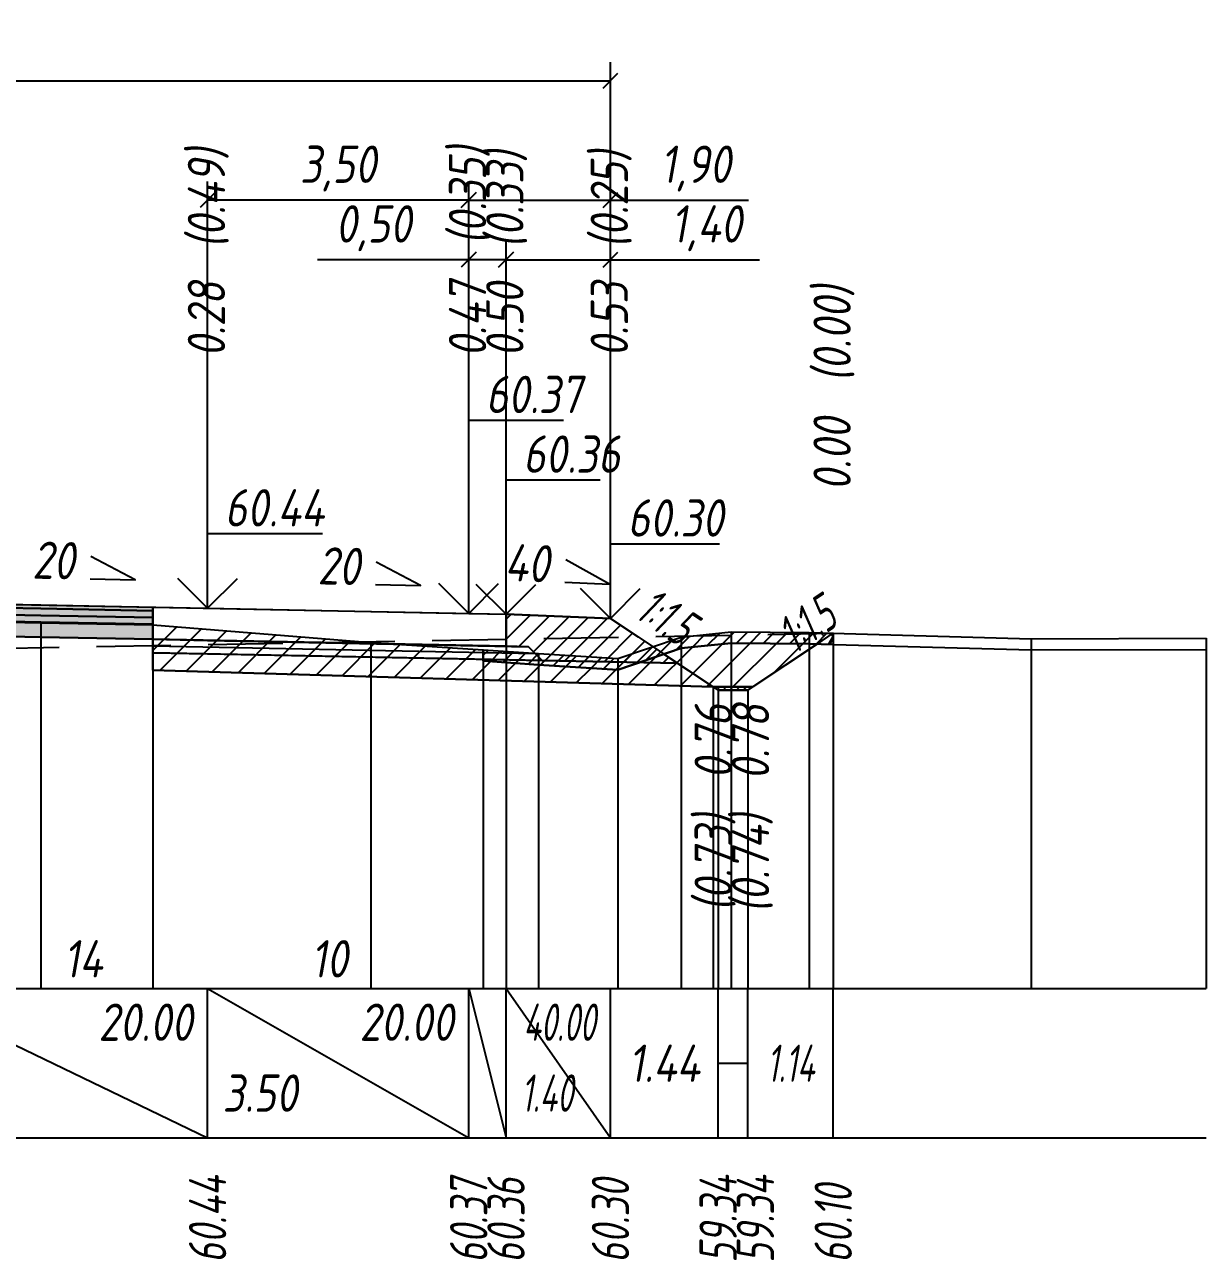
# Model space of a CAD drawing. Extents: x -717 to 1451, y -133302 to 233.
# Drawn here: x 165.8 to 245, y -62913.2 to -62830.4 of the extents above; entities that cross this region are included whole.
import ezdxf
from ezdxf.enums import TextEntityAlignment as Align

# ---------------------------------------------------------------- set-up
doc = ezdxf.new("R2010")
doc.units = 0
doc.linetypes.add('штриховая', pattern=[0.75, 0.5, -0.25])
for name, color, linetype in [('Интерполированный поперечник', 2, 'Continuous'), ('Код_514', 1, 'Continuous'), ('Контур_0', 7, 'Continuous'), ('Контур_2521', 7, 'Continuous'), ('Контур_2564', 7, 'Continuous'), ('Контур_2660', 7, 'Continuous'), ('Контур_2665', 7, 'Continuous'), ('Контур_400', 7, 'Continuous'), ('Контур_508', 7, 'Continuous'), ('Контур_512', 7, 'Continuous'), ('Контур_513', 7, 'Continuous'), ('Контур_818', 7, 'Continuous'), ('Красный поперечник', 1, 'Continuous'), ('Объём_2501', 7, 'Continuous'), ('Объём_2564', 7, 'Continuous'), ('Объём_2650', 7, 'Continuous'), ('Объём_2660', 7, 'Continuous'), ('Объём_2661', 7, 'Continuous'), ('Объём_2662', 7, 'Continuous'), ('Объём_2663', 7, 'Continuous'), ('Объём_2664', 7, 'Continuous'), ('Объём_2665', 7, 'Continuous'), ('Объём_2666', 7, 'Continuous'), ('Объём_2667', 7, 'Continuous'), ('Объём_2668', 7, 'Continuous'), ('Объём_2669', 7, 'Continuous'), ('Объём_2675', 7, 'Continuous'), ('Объём_2753', 7, 'Continuous'), ('Откосы', 7, 'Continuous'), ('Отметки покрытия', 7, 'Continuous'), ('Рабочие отметки', 7, 'Continuous'), ('Рабочие отметки доп.', 7, 'Continuous'), ('Слои выравнивания', 7, 'Continuous'), ('Таблица', 7, 'Continuous'), ('Уклоны проезжей части', 7, 'Continuous'), ('Черный поперечник', 3, 'Continuous')]:
    doc.layers.add(name, color=color, linetype=linetype)
for name, color, linetype, true_color in [('Контур_2540', 2, 'Continuous', 0xffff00), ('Контур_2560', 2, 'Continuous', 0xffff00), ('Контур_2561', 7, 'Continuous', 0xff8040), ('Контур_2562', 3, 'Continuous', 0x00ff00), ('Контур_2563', 7, 'Continuous', 0xff8000), ('Контур_2570', 7, 'Continuous', 0x80ff00), ('Контур_2725', 7, 'Continuous', 0x323232), ('Контур_2736', 4, 'Continuous', 0x00ffff), ('Контур_2737', 4, 'Continuous', 0x00ffff), ('Контур_2738', 4, 'Continuous', 0x00ffff), ('Контур_2739', 4, 'Continuous', 0x00ffff), ('Контур_2741', 4, 'Continuous', 0x00ffff), ('Контур_2742', 4, 'Continuous', 0x00ffff), ('Контур_2743', 4, 'Continuous', 0x00ffff), ('Контур_2744', 7, 'Continuous', 0xa4ffff), ('Контур_2745', 7, 'Continuous', 0xa4ffff), ('Контур_2747', 4, 'Continuous', 0x00ffff), ('Контур_2748', 4, 'Continuous', 0x00ffff), ('Контур_2749', 4, 'Continuous', 0x00ffff), ('Контур_2750', 4, 'Continuous', 0x00ffff), ('Контур_2751', 4, 'Continuous', 0x00ffff), ('Контур_2752', 4, 'Continuous', 0x00ffff), ('Контур_2760', 7, 'Continuous', 0x323232), ('Контур_2761', 7, 'Continuous', 0x323232), ('Контур_2762', 7, 'Continuous', 0x323232), ('Контур_2763', 7, 'Continuous', 0x323232), ('Контур_402', 7, 'Continuous', 0xff6464), ('Контур_703', 4, 'Continuous', 0x00ffff), ('Контур_705', 4, 'Continuous', 0x00ffff), ('Контур_707', 4, 'Continuous', 0x00ffff), ('Контур_720', 131, 'Continuous', 0xaaffff), ('Объём_2500', 7, 'Continuous', 0xc0c0c0), ('Объём_2520', 7, 'Continuous', 0x80ffff), ('Объём_2540', 2, 'Continuous', 0xffff00), ('Объём_2560', 2, 'Continuous', 0xffff00), ('Объём_2561', 7, 'Continuous', 0xff8040), ('Объём_2562', 3, 'Continuous', 0x00ff00), ('Объём_2563', 7, 'Continuous', 0xff8000), ('Объём_2570', 7, 'Continuous', 0x80ff00), ('Объём_2600', 7, 'Continuous', 0x808000), ('Объём_2620', 2, 'Continuous', 0xffff00), ('Объём_2746', 2, 'Continuous', 0xffff00)]:
    doc.layers.add(name, color=color, linetype=linetype, true_color=true_color)
doc.styles.get("Standard").update_dxf_attribs({"font": 'txt', "height": 2.5})
doc.styles.add('М', font='romand.shx', dxfattribs={"width": 0.8, "oblique": 10, "height": 2.5})
doc.dimstyles.new('ISO-25', dxfattribs={"dimtxt": 2.5, "dimasz": 2.5, "dimexe": 1.25, "dimexo": 0.625, "dimtad": 1, "dimtxsty": 'Standard', "dimcen": 2.5, "dimadec": 0, "dimazin": 0, "dimtfac": 1, "dimtmove": 0, "dimatfit": 3, "dimfxl": 1, "dimarcsym": 0})

# ---------------------------------------------------------------- blocks, each defined once
blk = doc.blocks.new('_Oblique')
at = {"color": 0, "linetype": 'ByBlock', "lineweight": -2}
blk.add_line((-0.5, -0.5), (0.5, 0.5), dxfattribs=at)
blk = doc.blocks.new('*D1510')
at = {"color": 0, "lineweight": -2, "transparency": 16777216}
for p, q in [((198.101, -62869.348), (198.101, -62844.908)), ((205.101, -62869.628), (205.101, -62844.908)), ((198.101, -62846.158), (205.101, -62846.158)), ((205.101, -62846.158), (215.082, -62846.158))]:
    blk.add_line(p, q, dxfattribs=at)
at = {"layer": 'Defpoints', "color": 0, "transparency": 16777216}
for p in [(205.101, -62846.158), (198.101, -62869.973), (205.101, -62870.253)]:
    blk.add_point(p, dxfattribs=at)
at = {"color": 0, "lineweight": -2, "transparency": 16777216, "rotation": 180}
blk.add_blockref('_Oblique', (198.101, -62846.158), dxfattribs=at)
at = {"color": 0, "lineweight": -2, "transparency": 16777216}
blk.add_blockref('_Oblique', (205.101, -62846.158), dxfattribs=at)
at = {"color": 0, "transparency": 16777216, "insert": (211.542, -62844.045), "char_height": 2.5, "width": 8.75, "attachment_point": 5, "style": 'М'}
blk.add_mtext('1,40', dxfattribs=at)
blk = doc.blocks.new('*D1512')
at = {"color": 0, "lineweight": -2, "transparency": 16777216}
for p, q in [((195.601, -62869.298), (195.601, -62844.908)), ((198.101, -62869.348), (198.101, -62844.908)), ((195.601, -62846.158), (185.459, -62846.158)), ((198.101, -62846.158), (195.601, -62846.158))]:
    blk.add_line(p, q, dxfattribs=at)
at = {"layer": 'Defpoints', "color": 0, "transparency": 16777216}
for p in [(198.101, -62846.158), (195.601, -62869.923), (198.101, -62869.973)]:
    blk.add_point(p, dxfattribs=at)
at = {"color": 0, "lineweight": -2, "transparency": 16777216, "rotation": 180}
blk.add_blockref('_Oblique', (195.601, -62846.158), dxfattribs=at)
at = {"color": 0, "lineweight": -2, "transparency": 16777216}
blk.add_blockref('_Oblique', (198.101, -62846.158), dxfattribs=at)
at = {"color": 0, "transparency": 16777216, "insert": (189.221, -62844.045), "char_height": 2.5, "width": 9.16667, "attachment_point": 5, "style": 'М'}
blk.add_mtext('0,50', dxfattribs=at)
blk = doc.blocks.new('*D1514')
at = {"color": 0, "lineweight": -2, "transparency": 16777216}
for p, q in [((178.101, -62868.948), (178.101, -62840.908)), ((195.601, -62869.298), (195.601, -62840.908)), ((195.601, -62842.158), (178.101, -62842.158))]:
    blk.add_line(p, q, dxfattribs=at)
at = {"layer": 'Defpoints', "color": 0, "transparency": 16777216}
for p in [(178.101, -62842.158), (178.101, -62869.573), (195.601, -62869.923)]:
    blk.add_point(p, dxfattribs=at)
at = {"color": 0, "lineweight": -2, "transparency": 16777216, "rotation": 180}
blk.add_blockref('_Oblique', (178.101, -62842.158), dxfattribs=at)
at = {"color": 0, "lineweight": -2, "transparency": 16777216}
blk.add_blockref('_Oblique', (195.601, -62842.158), dxfattribs=at)
at = {"color": 0, "transparency": 16777216, "insert": (186.851, -62840.045), "char_height": 2.5, "width": 9.58333, "attachment_point": 5, "style": 'М'}
blk.add_mtext('3,50', dxfattribs=at)
blk = doc.blocks.new('*D1515')
at = {"color": 0, "lineweight": -2, "transparency": 16777216}
for p, q in [((195.601, -62869.298), (195.601, -62840.908)), ((205.101, -62869.628), (205.101, -62840.908)), ((195.601, -62842.158), (205.101, -62842.158)), ((205.101, -62842.158), (214.357, -62842.158))]:
    blk.add_line(p, q, dxfattribs=at)
at = {"layer": 'Defpoints', "color": 0, "transparency": 16777216}
for p in [(195.601, -62842.158), (195.601, -62869.923), (205.101, -62870.253)]:
    blk.add_point(p, dxfattribs=at)
at = {"color": 0, "lineweight": -2, "transparency": 16777216, "rotation": 180}
blk.add_blockref('_Oblique', (195.601, -62842.158), dxfattribs=at)
at = {"color": 0, "lineweight": -2, "transparency": 16777216}
blk.add_blockref('_Oblique', (205.101, -62842.158), dxfattribs=at)
at = {"color": 0, "transparency": 16777216, "insert": (210.817, -62840.045), "char_height": 2.5, "width": 8.75, "attachment_point": 5, "style": 'М'}
blk.add_mtext('1,90', dxfattribs=at)
blk = doc.blocks.new('*D1517')
at = {"color": 0, "lineweight": -2, "transparency": 16777216}
for p, q in [((109.601, -62869.628), (109.601, -62832.908)), ((205.101, -62869.628), (205.101, -62832.908)), ((109.601, -62834.158), (205.101, -62834.158))]:
    blk.add_line(p, q, dxfattribs=at)
at = {"layer": 'Defpoints', "color": 0, "transparency": 16777216}
for p in [(205.101, -62834.158), (109.601, -62870.253), (205.101, -62870.253)]:
    blk.add_point(p, dxfattribs=at)
at = {"color": 0, "lineweight": -2, "transparency": 16777216, "rotation": 180}
blk.add_blockref('_Oblique', (109.601, -62834.158), dxfattribs=at)
at = {"color": 0, "lineweight": -2, "transparency": 16777216}
blk.add_blockref('_Oblique', (205.101, -62834.158), dxfattribs=at)
at = {"color": 0, "transparency": 16777216, "insert": (157.351, -62832.045), "char_height": 2.5, "width": 10.41667, "attachment_point": 5, "style": 'М'}
blk.add_mtext('19,10', dxfattribs=at)

msp = doc.modelspace()

# ---------------------------------------------------------------- hatches: boundary and pattern name
at = {"layer": 'Объём_2563'}
h = msp.add_hatch(dxfattribs=at)
h.set_pattern_fill('ANSI31', color=256, scale=0.3)
h.paths.add_polyline_path([(200.52, -62873.009), (199.601, -62872.091), (198.101, -62872.061), (198.101, -62869.911), (205.101, -62870.191), (209.601, -62873.191)])
at = {"layer": 'Объём_2570'}
h = msp.add_hatch(dxfattribs=at)
h.set_pattern_fill('ANSI31', color=256, scale=0.2)
h.paths.add_polyline_path([(220.032, -62871.939), (218.428, -62871.895), (213.2, -62871.851), (209.845, -62872.188), (205.595, -62873.631), (200.282, -62873.301), (196.578, -62873.04), (196.578, -62872.29), (200.282, -62872.551), (205.595, -62872.881), (209.845, -62871.438), (213.2, -62871.101), (218.428, -62871.145), (220.032, -62871.189)])
at = {"layer": 'Объём_2600'}
h = msp.add_hatch(dxfattribs=at)
h.set_pattern_fill('ANSI31', color=6, scale=0.4)
h.paths.add_polyline_path([(218.952, -62871.909), (214.638, -62874.785), (211.993, -62874.785), (174.442, -62873.658), (174.442, -62870.628), (189.033, -62871.795), (196.578, -62872.29), (196.578, -62873.04), (200.282, -62873.301), (205.595, -62873.631), (209.845, -62872.188), (213.2, -62871.851), (218.428, -62871.895)])
h = msp.add_hatch(dxfattribs=at)
h.set_pattern_fill('HONEY', color=5, scale=0.3)
h.paths.add_polyline_path([(218.952, -62871.909), (220.032, -62871.189), (220.032, -62871.939)])
at = {"layer": 'Объём_2620'}
h = msp.add_hatch(dxfattribs=at)
h.set_pattern_fill('ANSI31', color=2, scale=0.1)
h.paths.add_polyline_path([(211.993, -62874.785), (214.638, -62874.785), (214.316, -62875), (212.316, -62875)])
at = {"layer": 'Слои выравнивания'}
for color, points in [(2, [(157.351, -62869.096), (166.93, -62869.287), (174.442, -62869.437), (174.442, -62869.687), (166.93, -62869.537), (157.351, -62869.346)]), (3, [(157.351, -62869.346), (166.93, -62869.537), (174.442, -62869.687), (174.442, -62870.137), (166.93, -62869.987), (157.351, -62869.796)]), (4, [(157.351, -62869.796), (166.93, -62869.987), (174.442, -62870.137), (174.442, -62870.587), (166.93, -62870.437), (157.351, -62870.246)]), (5, [(157.351, -62870.246), (166.93, -62870.437), (174.442, -62870.587), (174.442, -62871.587), (166.93, -62871.437), (157.351, -62871.246)])]:
    msp.add_hatch(color=color, dxfattribs=at).paths.add_polyline_path(points)

# ---------------------------------------------------------------- linework, layer by layer
at = {"layer": 'Интерполированный поперечник', "linetype": 'штриховая', "ltscale": 10, "flags": 128}
msp.add_lwpolyline([(95.659, -62873.426), (220.032, -62871.189)], dxfattribs=at)
at = {"layer": 'Код_514'}
for p, q in [((157.351, -62895), (178.101, -62905)), ((178.101, -62905), (178.101, -62895)), ((178.101, -62895), (195.601, -62905)), ((195.601, -62905), (195.601, -62895)), ((195.601, -62895), (198.101, -62905)), ((198.101, -62905), (198.101, -62895)), ((198.101, -62895), (205.101, -62905)), ((205.101, -62905), (205.101, -62895)), ((212.316, -62905), (212.316, -62895)), ((214.316, -62905), (214.316, -62895)), ((220.032, -62905), (220.032, -62895)), ((212.316, -62900), (214.316, -62900))]:
    msp.add_line(p, q, dxfattribs=at)
at = {"layer": 'Контур_0', "flags": 128}
for points in [[(174.442, -62869.437), (198.101, -62869.911), (198.101, -62872.061), (174.442, -62871.587), (174.442, -62869.437), (174.442, -62869.437)], [(205.101, -62870.191), (206.952, -62871.424), (206.952, -62871.424), (206.952, -62871.424), (206.952, -62871.424), (206.952, -62871.424), (206.952, -62871.424), (206.952, -62871.424), (206.952, -62871.424), (206.952, -62871.424), (206.952, -62871.424), (206.952, -62871.424), (206.952, -62871.424), (206.952, -62871.424), (206.952, -62871.424), (212.316, -62875)], [(205.101, -62870.191), (206.952, -62871.424), (206.952, -62871.424), (206.952, -62871.424), (206.952, -62871.424), (206.952, -62871.424), (206.952, -62871.424), (206.952, -62871.424), (206.952, -62871.424), (206.952, -62871.424), (206.952, -62871.424), (206.952, -62871.424), (206.952, -62871.424), (206.952, -62871.424), (206.952, -62871.424), (212.316, -62875), (214.316, -62875), (220.032, -62871.189), (220.032, -62871.189), (220.032, -62871.189), (220.032, -62871.189), (220.032, -62871.189), (220.032, -62871.189), (220.032, -62871.189), (220.032, -62871.189), (220.032, -62871.189), (220.032, -62871.189), (220.032, -62871.189), (220.032, -62871.189), (220.032, -62871.189)], [(178.101, -62871.661), (199.601, -62872.091), (200.52, -62873.009), (174.442, -62872.487), (174.442, -62871.587), (178.101, -62871.661), (178.101, -62871.661)], [(198.101, -62872.061), (199.601, -62872.091), (200.52, -62873.009), (209.601, -62873.191)]]:
    msp.add_lwpolyline(points, dxfattribs=at)
at = {"layer": 'Контур_2521', "color": 250, "flags": 128}
msp.add_lwpolyline([(174.442, -62872.037), (200.061, -62872.55)], dxfattribs=at)
at = {"layer": 'Контур_2540', "flags": 128}
msp.add_lwpolyline([(178.101, -62872.561), (209.601, -62873.191), (211.993, -62874.785), (174.442, -62873.658), (174.442, -62872.487), (178.101, -62872.561), (178.101, -62872.561)], dxfattribs=at)
at = {"layer": 'Контур_2560', "flags": 128}
msp.add_lwpolyline([(198.101, -62869.911), (205.101, -62870.191), (205.101, -62870.191), (205.101, -62870.191)], dxfattribs=at)
at = {"layer": 'Контур_2561', "flags": 128}
msp.add_lwpolyline([(198.101, -62869.911), (198.101, -62869.911), (205.101, -62870.191), (205.101, -62870.191), (198.101, -62869.911)], dxfattribs=at)
at = {"layer": 'Контур_2562', "flags": 128}
msp.add_lwpolyline([(205.101, -62870.191), (205.101, -62870.191), (205.101, -62870.191), (205.101, -62870.191), (205.101, -62870.191)], dxfattribs=at)
at = {"layer": 'Контур_2563', "flags": 128}
msp.add_lwpolyline([(200.52, -62873.009), (199.601, -62872.091), (198.101, -62872.061), (198.101, -62869.911), (205.101, -62870.191), (209.601, -62873.191), (200.52, -62873.009), (200.52, -62873.009)], dxfattribs=at)
at = {"layer": 'Контур_2564', "flags": 128}
msp.add_lwpolyline([(198.101, -62869.911), (205.101, -62870.191)], dxfattribs=at)
at = {"layer": 'Контур_2570', "flags": 128}
msp.add_lwpolyline([(157.351, -62870.276), (166.93, -62870.486), (174.442, -62870.628), (189.033, -62871.795), (196.578, -62872.29), (196.578, -62873.04), (200.282, -62873.301), (205.595, -62873.631), (209.845, -62872.188), (213.2, -62871.851), (218.428, -62871.895), (233.295, -62872.303), (245.032, -62872.275)], dxfattribs=at)
at = {"layer": 'Контур_2660', "flags": 128}
msp.add_lwpolyline([(174.442, -62873.658), (211.993, -62874.785)], dxfattribs=at)
at = {"layer": 'Контур_2665', "flags": 128}
msp.add_lwpolyline([(205.101, -62870.191), (205.101, -62870.191)], dxfattribs=at)
at = {"layer": 'Контур_2725', "flags": 128}
msp.add_lwpolyline([(129.066, -62871.811), (136.601, -62871.661), (136.691, -62871.659), (151.747, -62871.358), (156.622, -62871.26), (157.351, -62871.246), (166.93, -62871.437), (174.442, -62871.587)], dxfattribs=at)
at = {"layer": 'Контур_2736', "flags": 128}
for points in [[(205.101, -62870.191), (206.952, -62871.424)], [(206.952, -62871.424), (212.316, -62875)]]:
    msp.add_lwpolyline(points, dxfattribs=at)
at = {"layer": 'Контур_2737', "flags": 128}
msp.add_lwpolyline([(206.952, -62871.424), (206.952, -62871.424)], dxfattribs=at)
at = {"layer": 'Контур_2738', "flags": 128}
msp.add_lwpolyline([(206.952, -62871.424), (206.952, -62871.424)], dxfattribs=at)
at = {"layer": 'Контур_2739', "flags": 128}
msp.add_lwpolyline([(206.952, -62871.424), (206.952, -62871.424)], dxfattribs=at)
at = {"layer": 'Контур_2741', "flags": 128}
msp.add_lwpolyline([(220.032, -62871.189), (220.032, -62871.189)], dxfattribs=at)
at = {"layer": 'Контур_2742', "flags": 128}
msp.add_lwpolyline([(220.032, -62871.189), (220.032, -62871.189)], dxfattribs=at)
at = {"layer": 'Контур_2743', "flags": 128}
msp.add_lwpolyline([(220.032, -62871.189), (220.032, -62871.189)], dxfattribs=at)
at = {"layer": 'Контур_2744', "flags": 128}
msp.add_lwpolyline([(220.032, -62871.189), (220.032, -62871.189)], dxfattribs=at)
msp.add_lwpolyline([(220.032, -62871.189), (220.032, -62871.189)], dxfattribs=at)
msp.add_lwpolyline([(220.032, -62871.189), (220.032, -62871.189)], dxfattribs=at)
msp.add_lwpolyline([(220.032, -62871.189), (220.032, -62871.189)], dxfattribs=at)
msp.add_lwpolyline([(220.032, -62871.189), (220.032, -62871.189)], dxfattribs=at)
msp.add_lwpolyline([(220.032, -62871.189), (220.032, -62871.189)], dxfattribs=at)
at = {"layer": 'Контур_2745', "flags": 128}
msp.add_lwpolyline([(206.952, -62871.424), (206.952, -62871.424)], dxfattribs=at)
msp.add_lwpolyline([(206.952, -62871.424), (206.952, -62871.424)], dxfattribs=at)
msp.add_lwpolyline([(206.952, -62871.424), (206.952, -62871.424)], dxfattribs=at)
msp.add_lwpolyline([(206.952, -62871.424), (206.952, -62871.424)], dxfattribs=at)
msp.add_lwpolyline([(206.952, -62871.424), (206.952, -62871.424)], dxfattribs=at)
msp.add_lwpolyline([(206.952, -62871.424), (206.952, -62871.424)], dxfattribs=at)
at = {"layer": 'Контур_2747', "flags": 128}
msp.add_lwpolyline([(206.952, -62871.424), (206.952, -62871.424)], dxfattribs=at)
at = {"layer": 'Контур_2748', "flags": 128}
msp.add_lwpolyline([(206.952, -62871.424), (206.952, -62871.424)], dxfattribs=at)
at = {"layer": 'Контур_2749', "flags": 128}
msp.add_lwpolyline([(206.952, -62871.424), (206.952, -62871.424)], dxfattribs=at)
at = {"layer": 'Контур_2750', "flags": 128}
msp.add_lwpolyline([(220.032, -62871.189), (220.032, -62871.189)], dxfattribs=at)
at = {"layer": 'Контур_2751', "flags": 128}
msp.add_lwpolyline([(220.032, -62871.189), (220.032, -62871.189)], dxfattribs=at)
at = {"layer": 'Контур_2752', "flags": 128}
msp.add_lwpolyline([(220.032, -62871.189), (220.032, -62871.189)], dxfattribs=at)
at = {"layer": 'Контур_2760', "flags": 128}
msp.add_lwpolyline([(129.066, -62869.661), (136.601, -62869.511), (136.691, -62869.509), (151.747, -62869.208), (156.622, -62869.11), (157.351, -62869.096), (166.93, -62869.287), (174.442, -62869.437)], dxfattribs=at)
at = {"layer": 'Контур_2761', "flags": 128}
msp.add_lwpolyline([(129.066, -62869.911), (136.601, -62869.761), (136.691, -62869.759), (151.747, -62869.458), (156.622, -62869.36), (157.351, -62869.346), (166.93, -62869.537), (174.442, -62869.687)], dxfattribs=at)
at = {"layer": 'Контур_2762', "flags": 128}
msp.add_lwpolyline([(129.066, -62870.361), (136.601, -62870.211), (136.691, -62870.209), (151.747, -62869.908), (156.622, -62869.81), (157.351, -62869.796), (166.93, -62869.987), (174.442, -62870.137)], dxfattribs=at)
at = {"layer": 'Контур_2763', "flags": 128}
msp.add_lwpolyline([(129.066, -62870.811), (136.601, -62870.661), (136.691, -62870.659), (151.747, -62870.358), (156.622, -62870.26), (157.351, -62870.246), (166.93, -62870.437), (174.442, -62870.587)], dxfattribs=at)
at = {"layer": 'Контур_400', "flags": 128}
msp.add_lwpolyline([(157.351, -62869.096), (178.101, -62869.511), (195.601, -62869.861), (195.601, -62869.861), (195.601, -62869.861), (195.601, -62869.861), (195.601, -62869.861), (195.601, -62869.861), (198.101, -62869.911)], dxfattribs=at)
at = {"layer": 'Контур_402', "flags": 128}
msp.add_lwpolyline([(105, -62874.716), (129.066, -62873.994), (129.066, -62871.811), (157.351, -62871.246), (174.442, -62871.587), (174.442, -62873.658), (211.993, -62874.785)], dxfattribs=at)
at = {"layer": 'Контур_508', "flags": 128}
msp.add_lwpolyline([(105, -62874.716), (129.066, -62873.994), (129.066, -62871.811), (157.351, -62871.246), (174.442, -62871.587), (174.442, -62873.658), (211.993, -62874.785), (212.316, -62875), (214.316, -62875), (220.032, -62871.189)], dxfattribs=at)
at = {"layer": 'Контур_512', "flags": 128}
msp.add_lwpolyline([(174.442, -62873.658), (211.993, -62874.785), (212.316, -62875), (214.316, -62875), (220.032, -62871.189)], dxfattribs=at)
at = {"layer": 'Контур_513', "flags": 128}
msp.add_lwpolyline([(105, -62874.716), (129.066, -62873.994), (129.066, -62871.811), (157.351, -62871.246), (174.442, -62871.587), (174.442, -62873.658), (211.993, -62874.785), (212.316, -62875), (214.316, -62875), (220.032, -62871.189)], dxfattribs=at)
at = {"layer": 'Контур_703', "flags": 128}
msp.add_lwpolyline([(205.101, -62870.191), (206.952, -62871.424)], dxfattribs=at)
at = {"layer": 'Контур_705', "flags": 128}
msp.add_lwpolyline([(206.952, -62871.424), (206.952, -62871.424)], dxfattribs=at)
at = {"layer": 'Контур_707', "flags": 128}
msp.add_lwpolyline([(214.316, -62875), (220.032, -62871.189)], dxfattribs=at)
at = {"layer": 'Контур_720', "flags": 128}
msp.add_lwpolyline([(212.316, -62875), (214.316, -62875)], dxfattribs=at)
at = {"layer": 'Контур_818', "flags": 128}
msp.add_lwpolyline([(105, -62873.065), (106.154, -62872.927), (106.154, -62872.177), (121.158, -62871.108), (129.066, -62870.63), (136.691, -62870.473), (151.747, -62870.153), (157.351, -62870.276), (166.93, -62870.486), (174.442, -62870.628), (189.033, -62871.795), (196.578, -62872.29), (196.578, -62873.04), (200.282, -62873.301), (205.595, -62873.631), (209.845, -62872.188), (213.2, -62871.851), (218.428, -62871.895), (220.032, -62871.939)], dxfattribs=at)
at = {"layer": 'Красный поперечник'}
for p, q in [((157.351, -62869.096), (178.101, -62869.511)), ((178.101, -62869.511), (195.601, -62869.861)), ((195.601, -62869.861), (198.101, -62869.911)), ((198.101, -62869.911), (205.101, -62870.191)), ((205.101, -62870.191), (212.316, -62875)), ((214.316, -62875), (220.032, -62871.189)), ((220.032, -62871.189), (220.032, -62895)), ((174.442, -62873.658), (174.442, -62895)), ((211.993, -62874.785), (211.993, -62895)), ((212.316, -62875), (212.316, -62895)), ((212.316, -62875), (214.316, -62875)), ((214.316, -62875), (214.316, -62895))]:
    msp.add_line(p, q, dxfattribs=at)
at = {"layer": 'Объём_2500', "flags": 128}
msp.add_lwpolyline([(174.442, -62869.437), (198.101, -62869.911), (198.101, -62872.061), (174.442, -62871.587), (174.442, -62869.437), (174.442, -62869.437)], dxfattribs=at)
at = {"layer": 'Объём_2501', "flags": 128}
msp.add_lwpolyline([(157.351, -62869.096), (178.101, -62869.511), (195.601, -62869.861), (195.601, -62869.861), (195.601, -62869.861), (195.601, -62869.861), (195.601, -62869.861), (195.601, -62869.861), (198.101, -62869.911)], dxfattribs=at)
at = {"layer": 'Объём_2520', "color": 250, "flags": 128}
msp.add_lwpolyline([(178.101, -62871.661), (199.601, -62872.091), (200.52, -62873.009), (174.442, -62872.487), (174.442, -62871.587), (178.101, -62871.661), (178.101, -62871.661)], dxfattribs=at)
at = {"layer": 'Объём_2540', "flags": 128}
msp.add_lwpolyline([(178.101, -62872.561), (209.601, -62873.191), (211.993, -62874.785), (174.442, -62873.658), (174.442, -62872.487), (178.101, -62872.561), (178.101, -62872.561)], dxfattribs=at)
at = {"layer": 'Объём_2560', "flags": 128}
msp.add_lwpolyline([(198.101, -62869.911), (205.101, -62870.191), (205.101, -62870.191), (205.101, -62870.191)], dxfattribs=at)
at = {"layer": 'Объём_2561', "flags": 128}
msp.add_lwpolyline([(198.101, -62869.911), (198.101, -62869.911), (205.101, -62870.191), (205.101, -62870.191), (198.101, -62869.911)], dxfattribs=at)
at = {"layer": 'Объём_2562', "flags": 128}
msp.add_lwpolyline([(205.101, -62870.191), (205.101, -62870.191), (205.101, -62870.191), (205.101, -62870.191), (205.101, -62870.191)], dxfattribs=at)
at = {"layer": 'Объём_2563', "color": 250, "flags": 128}
msp.add_lwpolyline([(200.52, -62873.009), (199.601, -62872.091), (198.101, -62872.061), (198.101, -62869.911), (205.101, -62870.191), (209.601, -62873.191), (200.52, -62873.009), (200.52, -62873.009)], dxfattribs=at)
at = {"layer": 'Объём_2564', "flags": 128}
msp.add_lwpolyline([(198.101, -62869.911), (205.101, -62870.191)], dxfattribs=at)
at = {"layer": 'Объём_2570', "flags": 128}
msp.add_lwpolyline([(220.032, -62871.939), (218.428, -62871.895), (213.2, -62871.851), (209.845, -62872.188), (205.595, -62873.631), (200.282, -62873.301), (196.578, -62873.04), (196.578, -62872.29), (200.282, -62872.551), (205.595, -62872.881), (209.845, -62871.438), (213.2, -62871.101), (218.428, -62871.145), (220.032, -62871.189), (220.032, -62871.939), (220.032, -62871.939)], dxfattribs=at)
at = {"layer": 'Объём_2600', "color": 5, "flags": 128}
msp.add_lwpolyline([(218.952, -62871.909), (220.032, -62871.189), (220.032, -62871.939), (218.952, -62871.909), (218.952, -62871.909)], dxfattribs=at)
at = {"layer": 'Объём_2620', "flags": 128}
msp.add_lwpolyline([(211.993, -62874.785), (214.638, -62874.785), (214.316, -62875), (212.316, -62875), (211.993, -62874.785), (211.993, -62874.785)], dxfattribs=at)
at = {"layer": 'Объём_2650', "color": 6, "flags": 128}
msp.add_lwpolyline([(218.952, -62871.909), (214.638, -62874.785), (211.993, -62874.785), (174.442, -62873.658), (174.442, -62870.628), (189.033, -62871.795), (196.578, -62872.29), (196.578, -62873.04), (200.282, -62873.301), (205.595, -62873.631), (209.845, -62872.188), (213.2, -62871.851), (218.428, -62871.895), (218.952, -62871.909), (218.952, -62871.909)], dxfattribs=at)
at = {"layer": 'Объём_2660', "flags": 128}
msp.add_lwpolyline([(174.442, -62873.658), (211.993, -62874.785)], dxfattribs=at)
at = {"layer": 'Объём_2661', "flags": 128}
msp.add_lwpolyline([(205.101, -62870.191), (206.952, -62871.424), (211.993, -62874.785)], dxfattribs=at)
at = {"layer": 'Объём_2662', "flags": 128}
msp.add_lwpolyline([(214.638, -62874.785), (220.032, -62871.189)], dxfattribs=at)
at = {"layer": 'Объём_2663', "flags": 128}
for points in [[(211.993, -62874.785), (212.316, -62875)], [(214.316, -62875), (214.638, -62874.785)]]:
    msp.add_lwpolyline(points, dxfattribs=at)
at = {"layer": 'Объём_2664', "flags": 128}
msp.add_lwpolyline([(212.316, -62875), (214.316, -62875)], dxfattribs=at)
at = {"layer": 'Объём_2665', "flags": 128}
msp.add_lwpolyline([(205.101, -62870.191), (205.101, -62870.191)], dxfattribs=at)
at = {"layer": 'Объём_2666', "flags": 128}
for points in [[(205.101, -62870.191), (206.952, -62871.424)], [(206.952, -62871.424), (211.993, -62874.785)]]:
    msp.add_lwpolyline(points, dxfattribs=at)
at = {"layer": 'Объём_2667', "flags": 128}
for points in [[(206.952, -62871.424), (206.952, -62871.424)], [(220.032, -62871.189), (220.032, -62871.189)]]:
    msp.add_lwpolyline(points, dxfattribs=at)
at = {"layer": 'Объём_2668', "flags": 128}
for points in [[(206.952, -62871.424), (206.952, -62871.424)], [(220.032, -62871.189), (220.032, -62871.189)]]:
    msp.add_lwpolyline(points, dxfattribs=at)
at = {"layer": 'Объём_2669', "flags": 128}
for points in [[(206.952, -62871.424), (206.952, -62871.424)], [(220.032, -62871.189), (220.032, -62871.189)]]:
    msp.add_lwpolyline(points, dxfattribs=at)
at = {"layer": 'Объём_2675', "flags": 128}
for points in [[(206.952, -62871.424), (206.952, -62871.424)], [(206.952, -62871.424), (206.952, -62871.424)], [(206.952, -62871.424), (206.952, -62871.424)], [(206.952, -62871.424), (206.952, -62871.424)], [(206.952, -62871.424), (206.952, -62871.424)], [(206.952, -62871.424), (206.952, -62871.424)], [(220.032, -62871.189), (220.032, -62871.189)], [(220.032, -62871.189), (220.032, -62871.189)], [(220.032, -62871.189), (220.032, -62871.189)], [(220.032, -62871.189), (220.032, -62871.189)], [(220.032, -62871.189), (220.032, -62871.189)], [(220.032, -62871.189), (220.032, -62871.189)]]:
    msp.add_lwpolyline(points, dxfattribs=at)
at = {"layer": 'Объём_2746', "flags": 128}
msp.add_lwpolyline([(196.578, -62873.04), (200.282, -62873.301), (205.595, -62873.631), (208.687, -62872.581), (211.993, -62874.785), (174.442, -62873.658), (174.442, -62870.628), (189.033, -62871.795), (196.578, -62872.29), (196.578, -62873.04), (196.578, -62873.04)], dxfattribs=at)
at = {"layer": 'Объём_2753', "flags": 128}
msp.add_lwpolyline([(174.442, -62869.437), (174.442, -62869.437)], dxfattribs=at)
at = {"layer": 'Откосы', "color": 1, "flags": 128}
for points in [[(170.24, -62867.536), (173.239, -62867.596), (170.27, -62866.037)], [(189.365, -62867.919), (192.364, -62867.979), (189.395, -62866.419)], [(202.039, -62867.767), (205.037, -62867.887), (202.099, -62866.268)]]:
    msp.add_lwpolyline(points, dxfattribs=at)
at = {"layer": 'Отметки покрытия', "color": 1}
for p, q in [((195.601, -62869.861), (195.601, -62856.911)), ((195.601, -62856.911), (201.951, -62856.911)), ((198.101, -62869.911), (198.101, -62860.911)), ((198.101, -62860.911), (204.401, -62860.911)), ((178.101, -62869.511), (178.101, -62864.511)), ((178.101, -62864.511), (185.801, -62864.511)), ((205.101, -62870.191), (205.101, -62865.191)), ((205.101, -62865.191), (212.401, -62865.191)), ((178.101, -62869.511), (176.101, -62867.511)), ((178.101, -62869.511), (180.101, -62867.511)), ((195.601, -62869.861), (193.601, -62867.861)), ((195.601, -62869.861), (197.601, -62867.861)), ((198.101, -62869.911), (196.101, -62867.911)), ((198.101, -62869.911), (200.101, -62867.911)), ((205.101, -62870.191), (203.101, -62868.191)), ((205.101, -62870.191), (207.101, -62868.191))]:
    msp.add_line(p, q, dxfattribs=at)
at = {"layer": 'Слои выравнивания'}
for p, q in [((174.442, -62869.437), (174.442, -62895)), ((198.101, -62869.911), (198.101, -62895))]:
    msp.add_line(p, q, dxfattribs=at)
at = {"layer": 'Слои выравнивания', "color": 2, "flags": 128}
msp.add_lwpolyline([(157.351, -62869.096), (166.93, -62869.287), (174.442, -62869.437), (174.442, -62869.687), (166.93, -62869.537), (157.351, -62869.346)], close=True, dxfattribs=at)
at = {"layer": 'Слои выравнивания', "color": 3, "flags": 128}
msp.add_lwpolyline([(157.351, -62869.346), (166.93, -62869.537), (174.442, -62869.687), (174.442, -62870.137), (166.93, -62869.987), (157.351, -62869.796)], close=True, dxfattribs=at)
at = {"layer": 'Слои выравнивания', "color": 4, "flags": 128}
msp.add_lwpolyline([(157.351, -62869.796), (166.93, -62869.987), (174.442, -62870.137), (174.442, -62870.587), (166.93, -62870.437), (157.351, -62870.246)], close=True, dxfattribs=at)
at = {"layer": 'Слои выравнивания', "color": 5, "flags": 128}
msp.add_lwpolyline([(157.351, -62870.246), (166.93, -62870.437), (174.442, -62870.587), (174.442, -62871.587), (166.93, -62871.437), (157.351, -62871.246)], close=True, dxfattribs=at)
at = {"layer": 'Таблица'}
for p, q in [((80, -62895), (245.032, -62895)), ((80, -62905), (245.032, -62905))]:
    msp.add_line(p, q, dxfattribs=at)
at = {"layer": 'Черный поперечник', "color": 7}
for p, q in [((166.93, -62870.486), (166.93, -62895)), ((174.442, -62870.628), (174.442, -62895)), ((213.2, -62871.101), (213.2, -62895)), ((189.033, -62871.795), (189.033, -62895)), ((209.845, -62871.438), (209.845, -62895)), ((218.428, -62871.145), (218.428, -62895)), ((233.295, -62871.553), (233.295, -62895)), ((245.032, -62871.525), (245.032, -62895)), ((196.578, -62872.29), (196.578, -62895)), ((200.282, -62872.551), (200.282, -62895)), ((205.595, -62872.881), (205.595, -62895))]:
    msp.add_line(p, q, dxfattribs=at)
at = {"layer": 'Черный поперечник', "flags": 128}
msp.add_lwpolyline([(80, -62873.622), (88.155, -62873.503), (94.678, -62873.463), (95.659, -62873.426), (99.383, -62872.985), (106.154, -62872.177), (121.158, -62871.108), (129.066, -62870.63), (136.691, -62870.473), (151.747, -62870.153), (157.351, -62870.276), (166.93, -62870.486), (174.442, -62870.628), (189.033, -62871.795), (196.578, -62872.29), (200.282, -62872.551), (205.595, -62872.881), (209.845, -62871.438), (213.2, -62871.101), (218.428, -62871.145), (233.295, -62871.553), (245.032, -62871.525)], dxfattribs=at)

# ---------------------------------------------------------------- texts
at = {"layer": 'Код_514', "style": 'М', "oblique": 10}
for s, width, p in [('20.00', 0.8, (177.101, -62896)), ('20.00', 0.8, (194.601, -62896)), ('40.00', 0.6, (204.101, -62896))]:
    msp.add_text(s, height=2.5, dxfattribs=dict(at, width=width)).set_placement(p, align=Align.TOP_RIGHT)
for s, width, p in [('1.44', 0.8, (208.708, -62900)), ('1.14', 0.6, (217.174, -62900))]:
    msp.add_text(s, height=2.5, dxfattribs=dict(at, width=width)).set_placement(p, align=Align.MIDDLE_CENTER)
for s, width, p in [('3.50', 0.8, (179.101, -62904)), ('1.40', 0.6, (199.101, -62904))]:
    msp.add_text(s, height=2.5, dxfattribs=dict(at, width=width)).set_placement(p, align=Align.BOTTOM_LEFT)
at = {"layer": 'Код_514', "style": 'М', "oblique": 10, "width": 0.7}
for s, p in [('60.44', (178.101, -62913.382)), ('60.37', (195.601, -62913.382)), ('59.34', (212.316, -62913.382)), ('59.34', (214.816, -62913.382)), ('60.36', (198.101, -62913.382)), ('60.30', (205.101, -62913.382)), ('60.10', (220.032, -62913.382))]:
    msp.add_text(s, height=2.5, rotation=90, dxfattribs=at).set_placement(p, align=Align.MIDDLE_LEFT)
at = {"layer": 'Отметки покрытия', "color": 1, "style": 'М', "oblique": 10, "width": 0.8}
for s, p in [('60.37', (196.742, -62857.179)), ('60.36', (199.242, -62861.179)), ('60.44', (179.242, -62864.779)), ('60.30', (206.242, -62865.459))]:
    msp.add_text(s, height=2.5, dxfattribs=at).set_placement(p, align=Align.BOTTOM_LEFT)
at = {"layer": 'Рабочие отметки', "color": 1, "style": 'М', "oblique": 10, "width": 0.8}
for s, p in [('0.28', (178.023, -62852.661)), ('0.47', (195.523, -62852.661)), ('0.50', (198.023, -62852.661)), ('0.53', (205.023, -62852.661)), ('0.00', (219.954, -62861.62))]:
    msp.add_text(s, height=2.5, rotation=90, dxfattribs=at).set_placement(p, align=Align.MIDDLE_LEFT)
for s, p in [('0.76', (211.987, -62875.931)), ('0.78', (214.487, -62875.931))]:
    msp.add_text(s, height=2.5, rotation=90, dxfattribs=at).set_placement(p, align=Align.MIDDLE_RIGHT)
at = {"layer": 'Рабочие отметки доп.', "color": 1, "style": 'М', "oblique": 10, "width": 0.8}
for s, p in [('(0.49)', (178.023, -62845.361)), ('(0.35)', (195.523, -62845.111)), ('(0.33)', (198.023, -62845.361)), ('(0.25)', (205.023, -62845.361)), ('(0.00)', (219.954, -62854.32))]:
    msp.add_text(s, height=2.5, rotation=90, dxfattribs=at).set_placement(p, align=Align.MIDDLE_LEFT)
for s, p in [('(0.73)', (211.987, -62883.281)), ('(0.74)', (214.487, -62883.281))]:
    msp.add_text(s, height=2.5, rotation=90, dxfattribs=at).set_placement(p, align=Align.MIDDLE_RIGHT)
at = {"layer": 'Слои выравнивания', "style": 'М', "oblique": 10, "width": 0.8}
for s, p in [('14', (169.77, -62895)), ('10', (186.271, -62895))]:
    msp.add_text(s, height=2.5, dxfattribs=at).set_placement(p, align=Align.BOTTOM_CENTER)
at = {"layer": 'Уклоны проезжей части', "color": 1, "style": 'М', "oblique": 10}
for s, rotation, width, p in [('20', 358.85423, 0.8, (167.746, -62868.303)), ('40', 357.70938, 0.8, (199.448, -62868.483)), ('20', 358.85423, 0.8, (186.871, -62868.686)), ('1:1.5', 326.30994, 0.6, (207.766, -62871.731)), ('1:1.5', 33.69007, 0.6, (219.385, -62872.23))]:
    msp.add_text(s, height=2.5, rotation=rotation, dxfattribs=dict(at, width=width)).set_placement(p, align=Align.BOTTOM_CENTER)

# ---------------------------------------------------------------- dimensions: what is measured, and where the dimension line sits
at = {"color": 5}
dim = msp.add_linear_dim(base=(205.101, -62834.158), p1=(109.601, -62870.253), p2=(205.101, -62870.253), angle=180, dimstyle='ISO-25', override={"dimasz": 1, "dimlfac": 0.2, "dimzin": 0, "dimtxsty": 'М', "dimblk1": 'Oblique', "dimblk2": 'Oblique', "dimsah": 1}, dxfattribs=at)
dim.commit()
dim.dimension.update_dxf_attribs({"geometry": '*D1517', "text_midpoint": (157.351, -62832.045)})
dim = msp.add_linear_dim(base=(178.101, -62842.158), p1=(195.601, -62869.923), p2=(178.101, -62869.573), dimstyle='ISO-25', override={"dimasz": 1, "dimlfac": 0.2, "dimzin": 0, "dimtxsty": 'М', "dimblk1": 'Oblique', "dimblk2": 'Oblique', "dimsah": 1}, dxfattribs=at)
dim.commit()
dim.dimension.update_dxf_attribs({"geometry": '*D1514', "text_midpoint": (186.851, -62840.045)})
dim = msp.add_linear_dim(base=(195.601, -62842.158), p1=(205.101, -62870.253), p2=(195.601, -62869.923), dimstyle='ISO-25', override={"dimasz": 1, "dimlfac": 0.2, "dimzin": 0, "dimtxsty": 'М', "dimblk1": 'Oblique', "dimblk2": 'Oblique', "dimsah": 1}, dxfattribs=at)
dim.commit()
dim.dimension.update_dxf_attribs({"geometry": '*D1515', "text_midpoint": (210.817, -62842.158), "dimtype": 160})
for base, p1, p2, picture, middle in [((198.101, -62846.158), (195.601, -62869.923), (198.101, -62869.973), '*D1512', (189.221, -62846.158)), ((205.101, -62846.158), (198.101, -62869.973), (205.101, -62870.253), '*D1510', (211.542, -62846.158))]:
    dim = msp.add_linear_dim(base=base, p1=p1, p2=p2, angle=180, dimstyle='ISO-25', override={"dimasz": 1, "dimlfac": 0.2, "dimzin": 0, "dimtxsty": 'М', "dimblk1": 'Oblique', "dimblk2": 'Oblique', "dimsah": 1}, dxfattribs=at)
    dim.commit()
    dim.dimension.update_dxf_attribs({"geometry": picture, "text_midpoint": middle, "dimtype": 160})

doc.saveas('drawing.dxf')
